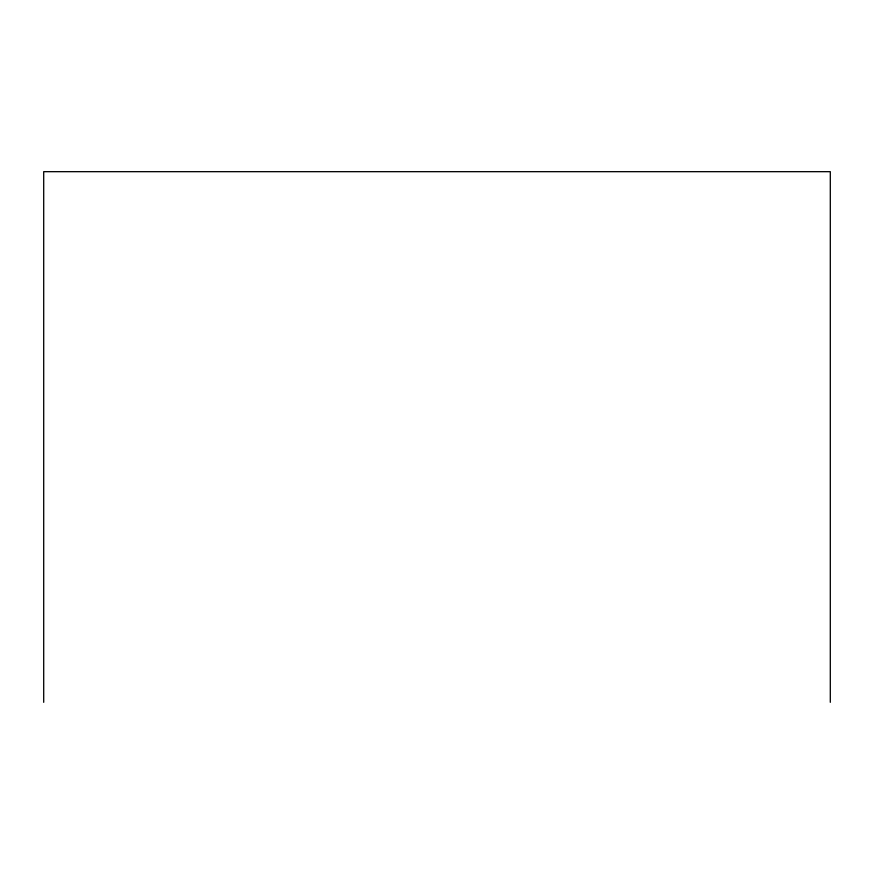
<?xml version="1.0" encoding="UTF-8"?>
<svg xmlns="http://www.w3.org/2000/svg" width="874" height="874" viewBox="0 0 874 874"><rect width="100%" height="100%" fill="white"/><g stroke="black" fill="none" stroke-linecap="round" stroke-linejoin="round"><path stroke-width="1.31" d="M830.3 702.325L830.3 171.675L43.7 171.675L43.7 702.325"/></g></svg>
